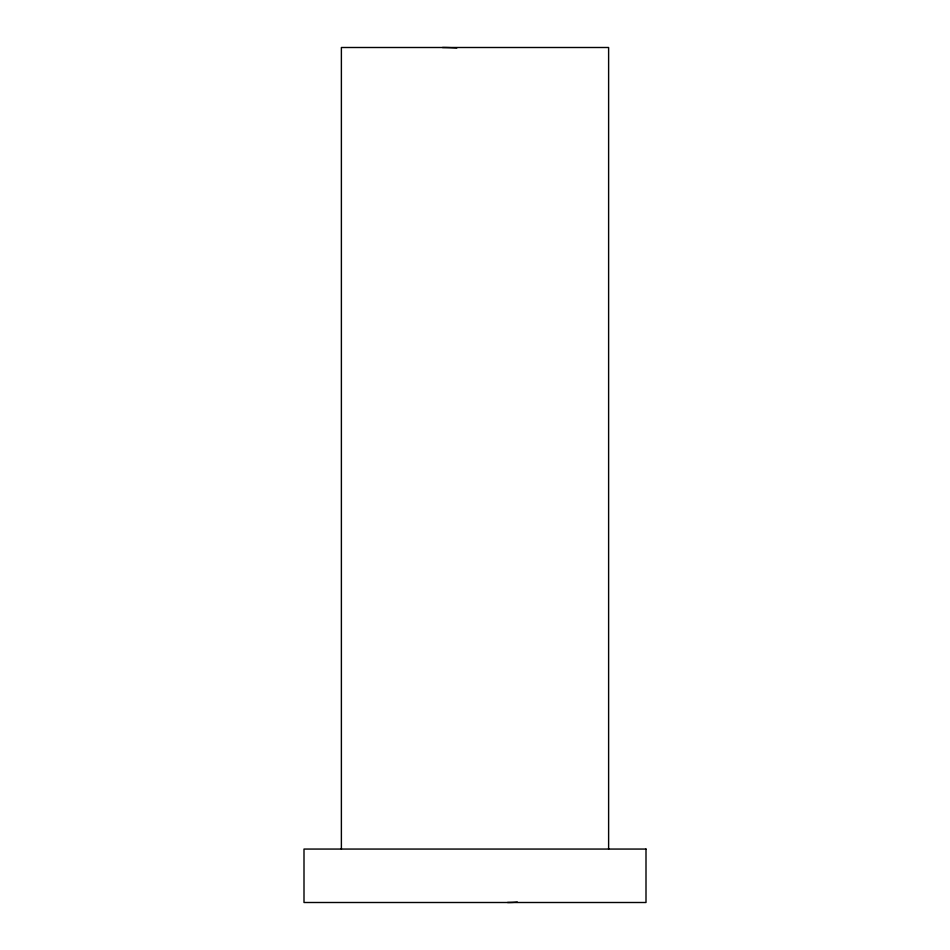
<?xml version="1.0" encoding="UTF-8"?>
<svg xmlns="http://www.w3.org/2000/svg" width="950" height="950" viewBox="0 0 950 950"><rect width="100%" height="100%" fill="white"/><g stroke="black" fill="none" stroke-linecap="round" stroke-linejoin="round"><path stroke-width="1.43" d="M608.617 849.062L608.617 47.5L341.383 47.5L341.383 849.062M442.463 47.512A46.502 4.762 5.9 0 1 456.819 47.987M517.287 902.001A46.502 4.762 5.9 0 1 507.537 902.476M646 849.062L304 849.062L304 902.5L646 902.5L646 849.062"/></g></svg>
